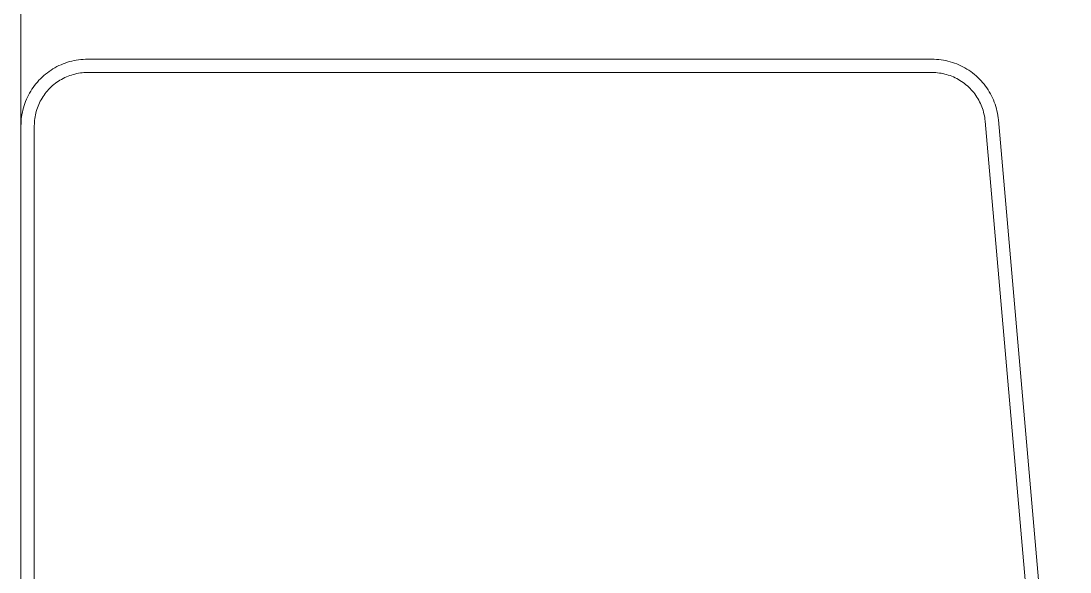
# Model space of a CAD drawing. Header units: millimetres. Extents: x -279 to 4999, y 61 to 3536.
# Drawn here: x 2685.5 to 2764.2, y 1729.9 to 1771.3 of the extents above; entities that cross this region are included whole.
import ezdxf

# ---------------------------------------------------------------- set-up
doc = ezdxf.new("R2010")
doc.units = ezdxf.units.MM
doc.layers.add('ZANO_R', color=7, linetype='Continuous', lineweight=0)

msp = doc.modelspace()

# ---------------------------------------------------------------- linework, layer by layer
at = {"layer": 'ZANO_R'}
for p, q in [((2685.459, 1763.396), (2685.459, 1985.148)), ((2688.785, 1768.107), (2688.625, 1768.047)), ((2688.946, 1768.161), (2688.785, 1768.107)), ((2689.11, 1768.21), (2688.946, 1768.161)), ((2689.275, 1768.254), (2689.11, 1768.21)), ((2689.442, 1768.291), (2689.275, 1768.254)), ((2689.609, 1768.323), (2689.442, 1768.291)), ((2689.778, 1768.349), (2689.609, 1768.323)), ((2689.948, 1768.37), (2689.778, 1768.349)), ((2690.118, 1768.384), (2689.948, 1768.37)), ((2690.288, 1768.393), (2690.118, 1768.384)), ((2690.459, 1768.396), (2690.288, 1768.393)), ((2753.825, 1768.396), (2690.459, 1768.396)), ((2753.997, 1768.393), (2753.825, 1768.396)), ((2754.17, 1768.384), (2753.997, 1768.393)), ((2754.341, 1768.369), (2754.17, 1768.384)), ((2754.513, 1768.348), (2754.341, 1768.369)), ((2754.683, 1768.322), (2754.513, 1768.348)), ((2754.852, 1768.289), (2754.683, 1768.322)), ((2755.021, 1768.251), (2754.852, 1768.289)), ((2755.187, 1768.206), (2755.021, 1768.251)), ((2755.352, 1768.157), (2755.187, 1768.206)), ((2755.516, 1768.101), (2755.352, 1768.157)), ((2755.677, 1768.04), (2755.516, 1768.101)), ((2687.438, 1767.38), (2687.303, 1767.274)), ((2687.576, 1767.481), (2687.438, 1767.38)), ((2687.717, 1767.577), (2687.576, 1767.481)), ((2687.861, 1767.668), (2687.717, 1767.577)), ((2688.008, 1767.754), (2687.861, 1767.668)), ((2688.159, 1767.835), (2688.008, 1767.754)), ((2688.311, 1767.911), (2688.159, 1767.835)), ((2688.467, 1767.982), (2688.311, 1767.911)), ((2688.625, 1768.047), (2688.467, 1767.982)), ((2689.512, 1767.282), (2689.38, 1767.247)), ((2689.645, 1767.312), (2689.512, 1767.282)), ((2689.779, 1767.338), (2689.645, 1767.312)), ((2689.914, 1767.359), (2689.779, 1767.338)), ((2690.05, 1767.375), (2689.914, 1767.359)), ((2690.186, 1767.386), (2690.05, 1767.375)), ((2690.322, 1767.393), (2690.186, 1767.386)), ((2690.459, 1767.396), (2690.322, 1767.393)), ((2753.825, 1767.396), (2690.459, 1767.396)), ((2753.963, 1767.393), (2753.825, 1767.396)), ((2754.101, 1767.386), (2753.963, 1767.393)), ((2754.238, 1767.374), (2754.101, 1767.386)), ((2754.375, 1767.358), (2754.238, 1767.374)), ((2754.511, 1767.336), (2754.375, 1767.358)), ((2754.647, 1767.31), (2754.511, 1767.336)), ((2754.781, 1767.28), (2754.647, 1767.31)), ((2754.915, 1767.244), (2754.781, 1767.28)), ((2755.836, 1767.973), (2755.677, 1768.04)), ((2755.993, 1767.901), (2755.836, 1767.973)), ((2756.147, 1767.824), (2755.993, 1767.901)), ((2756.298, 1767.741), (2756.147, 1767.824)), ((2756.447, 1767.653), (2756.298, 1767.741)), ((2756.592, 1767.56), (2756.447, 1767.653)), ((2756.734, 1767.462), (2756.592, 1767.56)), ((2756.873, 1767.359), (2756.734, 1767.462)), ((2757.008, 1767.252), (2756.873, 1767.359)), ((2686.58, 1766.551), (2686.475, 1766.417)), ((2686.69, 1766.682), (2686.58, 1766.551)), ((2686.805, 1766.809), (2686.69, 1766.682)), ((2686.923, 1766.931), (2686.805, 1766.809)), ((2687.046, 1767.05), (2686.923, 1766.931)), ((2687.173, 1767.164), (2687.046, 1767.05)), ((2687.303, 1767.274), (2687.173, 1767.164)), ((2687.935, 1766.499), (2687.83, 1766.411)), ((2688.042, 1766.583), (2687.935, 1766.499)), ((2688.152, 1766.664), (2688.042, 1766.583)), ((2688.265, 1766.741), (2688.152, 1766.664)), ((2688.381, 1766.813), (2688.265, 1766.741)), ((2688.498, 1766.882), (2688.381, 1766.813)), ((2688.619, 1766.947), (2688.498, 1766.882)), ((2688.741, 1767.008), (2688.619, 1766.947)), ((2688.865, 1767.065), (2688.741, 1767.008)), ((2688.991, 1767.117), (2688.865, 1767.065)), ((2689.119, 1767.165), (2688.991, 1767.117)), ((2689.249, 1767.208), (2689.119, 1767.165)), ((2689.38, 1767.247), (2689.249, 1767.208)), ((2755.047, 1767.204), (2754.915, 1767.244)), ((2755.178, 1767.16), (2755.047, 1767.204)), ((2755.307, 1767.111), (2755.178, 1767.16)), ((2755.434, 1767.058), (2755.307, 1767.111)), ((2755.559, 1767), (2755.434, 1767.058)), ((2755.683, 1766.938), (2755.559, 1767)), ((2755.804, 1766.872), (2755.683, 1766.938)), ((2755.922, 1766.802), (2755.804, 1766.872)), ((2756.039, 1766.727), (2755.922, 1766.802)), ((2756.152, 1766.649), (2756.039, 1766.727)), ((2756.263, 1766.567), (2756.152, 1766.649)), ((2756.371, 1766.481), (2756.263, 1766.567)), ((2757.139, 1767.14), (2757.008, 1767.252)), ((2757.266, 1767.023), (2757.139, 1767.14)), ((2757.389, 1766.902), (2757.266, 1767.023)), ((2757.508, 1766.777), (2757.389, 1766.902)), ((2757.622, 1766.648), (2757.508, 1766.777)), ((2757.732, 1766.515), (2757.622, 1766.648)), ((2757.837, 1766.379), (2757.732, 1766.515)), ((2686.101, 1765.846), (2686.019, 1765.696)), ((2686.187, 1765.994), (2686.101, 1765.846)), ((2686.278, 1766.138), (2686.187, 1765.994)), ((2686.374, 1766.279), (2686.278, 1766.138)), ((2686.475, 1766.417), (2686.374, 1766.279)), ((2687.191, 1765.702), (2687.114, 1765.59)), ((2687.272, 1765.813), (2687.191, 1765.702)), ((2687.356, 1765.92), (2687.272, 1765.813)), ((2687.444, 1766.025), (2687.356, 1765.92)), ((2687.536, 1766.126), (2687.444, 1766.025)), ((2687.63, 1766.224), (2687.536, 1766.126)), ((2687.729, 1766.319), (2687.63, 1766.224)), ((2687.83, 1766.411), (2687.729, 1766.319)), ((2756.476, 1766.391), (2756.371, 1766.481)), ((2756.578, 1766.298), (2756.476, 1766.391)), ((2756.676, 1766.201), (2756.578, 1766.298)), ((2756.771, 1766.101), (2756.676, 1766.201)), ((2756.863, 1765.998), (2756.771, 1766.101)), ((2756.951, 1765.891), (2756.863, 1765.998)), ((2757.035, 1765.782), (2756.951, 1765.891)), ((2757.115, 1765.67), (2757.035, 1765.782)), ((2757.938, 1766.239), (2757.837, 1766.379)), ((2758.034, 1766.095), (2757.938, 1766.239)), ((2758.124, 1765.948), (2758.034, 1766.095)), ((2758.21, 1765.798), (2758.124, 1765.948)), ((2758.29, 1765.646), (2758.21, 1765.798)), ((2685.748, 1765.07), (2685.693, 1764.908)), ((2685.808, 1765.23), (2685.748, 1765.07)), ((2685.873, 1765.388), (2685.808, 1765.23)), ((2685.944, 1765.543), (2685.873, 1765.388)), ((2686.019, 1765.696), (2685.944, 1765.543)), ((2686.79, 1764.989), (2686.738, 1764.863)), ((2686.847, 1765.114), (2686.79, 1764.989)), ((2686.907, 1765.236), (2686.847, 1765.114)), ((2686.972, 1765.356), (2686.907, 1765.236)), ((2687.041, 1765.474), (2686.972, 1765.356)), ((2687.114, 1765.59), (2687.041, 1765.474)), ((2757.192, 1765.555), (2757.115, 1765.67)), ((2757.264, 1765.438), (2757.192, 1765.555)), ((2757.333, 1765.318), (2757.264, 1765.438)), ((2757.397, 1765.196), (2757.333, 1765.318)), ((2757.457, 1765.071), (2757.397, 1765.196)), ((2757.513, 1764.945), (2757.457, 1765.071)), ((2757.564, 1764.817), (2757.513, 1764.945)), ((2758.365, 1765.49), (2758.29, 1765.646)), ((2758.434, 1765.332), (2758.365, 1765.49)), ((2758.499, 1765.172), (2758.434, 1765.332)), ((2758.557, 1765.01), (2758.499, 1765.172)), ((2758.61, 1764.846), (2758.557, 1765.01)), ((2685.532, 1764.245), (2685.505, 1764.077)), ((2685.563, 1764.413), (2685.532, 1764.245)), ((2685.601, 1764.58), (2685.563, 1764.413)), ((2685.644, 1764.745), (2685.601, 1764.58)), ((2685.693, 1764.908), (2685.644, 1764.745)), ((2686.543, 1764.21), (2686.517, 1764.075)), ((2686.573, 1764.343), (2686.543, 1764.21)), ((2686.607, 1764.475), (2686.573, 1764.343)), ((2686.646, 1764.606), (2686.607, 1764.475)), ((2686.69, 1764.735), (2686.646, 1764.606)), ((2686.738, 1764.863), (2686.69, 1764.735)), ((2757.611, 1764.687), (2757.564, 1764.817)), ((2757.653, 1764.556), (2757.611, 1764.687)), ((2757.691, 1764.423), (2757.653, 1764.556)), ((2757.724, 1764.289), (2757.691, 1764.423)), ((2757.752, 1764.154), (2757.724, 1764.289)), ((2757.776, 1764.018), (2757.752, 1764.154)), ((2758.657, 1764.68), (2758.61, 1764.846)), ((2758.698, 1764.512), (2758.657, 1764.68)), ((2758.734, 1764.344), (2758.698, 1764.512)), ((2758.764, 1764.174), (2758.734, 1764.344)), ((2758.788, 1764.003), (2758.764, 1764.174)), ((2685.462, 1763.566), (2685.459, 1763.396)), ((2685.459, 1763.396), (2685.459, 1760.396)), ((2685.471, 1763.737), (2685.462, 1763.566)), ((2685.485, 1763.907), (2685.471, 1763.737)), ((2685.505, 1764.077), (2685.485, 1763.907)), ((2686.461, 1763.532), (2686.459, 1763.396)), ((2686.459, 1763.396), (2686.459, 1760.396)), ((2686.468, 1763.669), (2686.461, 1763.532)), ((2686.48, 1763.805), (2686.468, 1763.669)), ((2686.496, 1763.94), (2686.48, 1763.805)), ((2686.517, 1764.075), (2686.496, 1763.94)), ((2757.795, 1763.882), (2757.776, 1764.018)), ((2757.81, 1763.744), (2757.795, 1763.882)), ((2763.179, 1702.352), (2757.81, 1763.744)), ((2758.806, 1763.831), (2758.788, 1764.003)), ((2764.179, 1702.396), (2758.806, 1763.831)), ((2685.459, 1760.396), (2685.459, 1640.396)), ((2686.459, 1760.396), (2686.459, 1640.396))]:
    msp.add_line(p, q, dxfattribs=at)

doc.saveas('drawing.dxf')
